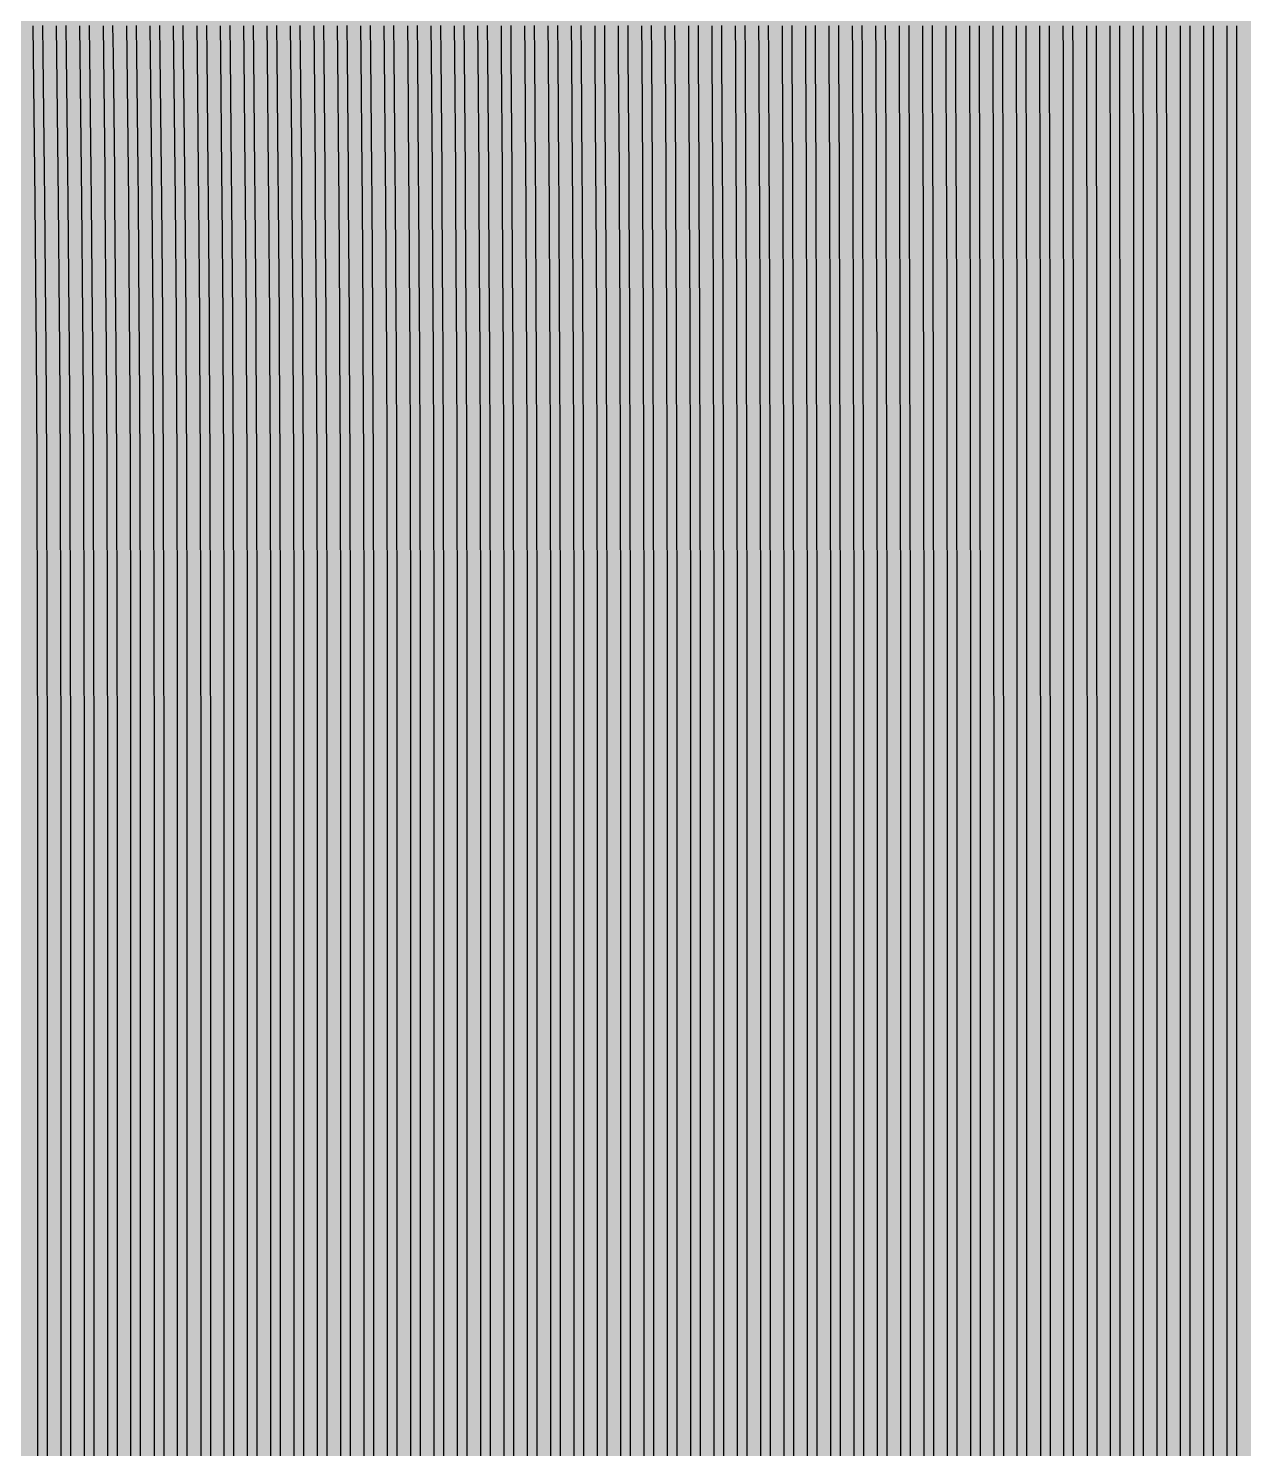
# Model space of a CAD drawing. Header units: metres. Extents: x -7220 to 10980, y -29667 to 1833.
# Drawn here: x 1619.9 to 1880.4, y -17853.1 to -17548.6 of the extents above; entities that cross this region are included whole.
import ezdxf

# ---------------------------------------------------------------- set-up
doc = ezdxf.new("R2010")
doc.units = ezdxf.units.M
doc.layers.add('Metal1', color=4, linetype='CONTINUOUS')
doc.layers.add('Polyimide', color=7, linetype='CONTINUOUS')

msp = doc.modelspace()

# ---------------------------------------------------------------- hatches: boundary and pattern name
at = {"layer": 'Polyimide'}
msp.add_hatch(color=7, dxfattribs=at).paths.add_polyline_path([(4099.45, -13861.55), (4142.64, -14152.77), (4214.18, -14438.35), (4313.36, -14715.55), (4439.24, -14981.69), (4590.59, -15234.21), (4765.97, -15470.68), (4963.68, -15688.82), (5181.82, -15886.53), (5418.29, -16061.91), (5670.81, -16213.26), (5936.95, -16339.14), (6214.15, -16438.32), (6499.73, -16509.85), (6790.95, -16553.05), (7085, -16567.5), (9980.38, -16567.5), (10058.79, -16571.35), (10136.45, -16582.87), (10212.6, -16601.95), (10286.52, -16628.4), (10357.49, -16661.96), (10424.83, -16702.32), (10487.89, -16749.09), (10546.06, -16801.81), (10598.78, -16859.98), (10645.55, -16923.04), (10685.91, -16990.38), (10719.48, -17061.35), (10745.93, -17135.27), (10765, -17211.43), (10776.52, -17289.08), (10780.38, -17367.5), (10780.38, -21957.3), (10741.61, -22012.91), (10705.97, -22070.59), (10673.58, -22130.14), (10644.53, -22191.39), (10618.92, -22254.16), (10596.82, -22318.25), (10578.3, -22383.46), (10563.41, -22449.6), (10552.21, -22516.46), (10544.72, -22583.84), (10540.97, -22651.53), (10540.97, -22719.32), (10544.72, -22787.01), (10552.21, -22854.38), (10563.41, -22921.24), (10578.3, -22987.38), (10596.82, -23052.6), (10618.92, -23116.68), (10644.53, -23179.45), (10673.58, -23240.71), (10705.97, -23300.26), (10741.61, -23357.93), (10780.38, -23413.54), (10780.38, -28667.5), (10776.52, -28745.91), (10765, -28823.57), (10745.93, -28899.73), (10719.48, -28973.65), (10685.91, -29044.62), (10645.55, -29111.96), (10598.78, -29175.01), (10546.06, -29233.19), (10487.89, -29285.91), (10424.83, -29332.68), (10357.49, -29373.04), (10286.52, -29406.6), (10212.6, -29433.05), (10136.45, -29452.13), (10058.79, -29463.65), (9980.38, -29467.5), (-6219.63, -29467.5), (-6298.04, -29463.65), (-6375.7, -29452.13), (-6451.85, -29433.05), (-6525.77, -29406.6), (-6596.74, -29373.04), (-6664.08, -29332.68), (-6727.14, -29285.91), (-6785.31, -29233.19), (-6838.03, -29175.01), (-6884.8, -29111.96), (-6925.16, -29044.62), (-6958.73, -28973.65), (-6985.18, -28899.73), (-7004.25, -28823.57), (-7015.77, -28745.91), (-7019.63, -28667.5), (-7019.63, -23426.32), (-6979.36, -23370.07), (-6942.33, -23311.63), (-6908.66, -23251.2), (-6878.45, -23188.96), (-6851.81, -23125.12), (-6828.81, -23059.88), (-6809.53, -22993.44), (-6794.04, -22926.02), (-6782.37, -22857.83), (-6774.57, -22789.09), (-6770.67, -22720.02), (-6770.67, -22650.84), (-6774.57, -22581.77), (-6782.37, -22513.03), (-6794.04, -22444.84), (-6809.53, -22377.42), (-6828.81, -22310.98), (-6851.81, -22245.74), (-6878.45, -22181.89), (-6908.66, -22119.66), (-6942.33, -22059.22), (-6979.36, -22000.79), (-7019.63, -21944.54), (-7019.63, -17367.5), (-7015.77, -17289.08), (-7004.25, -17211.43), (-6985.18, -17135.27), (-6958.73, -17061.35), (-6925.16, -16990.38), (-6884.8, -16923.04), (-6838.03, -16859.98), (-6785.31, -16801.81), (-6727.14, -16749.09), (-6664.08, -16702.32), (-6596.74, -16661.96), (-6525.77, -16628.4), (-6451.85, -16601.95), (-6375.7, -16582.87), (-6298.04, -16571.35), (-6219.63, -16567.5), (-3314, -16567.5), (-3019.95, -16553.05), (-2728.73, -16509.85), (-2443.15, -16438.32), (-2165.95, -16339.14), (-1899.81, -16213.26), (-1647.29, -16061.91), (-1410.82, -15886.53), (-1192.68, -15688.82), (-994.97, -15470.68), (-819.59, -15234.21), (-668.24, -14981.69), (-542.36, -14715.55), (-443.18, -14438.35), (-371.64, -14152.77), (-328.45, -13861.55), (-314, -13567.5), (-314, -13373.48), (-317.45, -13328.11), (-327.72, -13283.78), (-344.58, -13241.52), (-367.63, -13202.3), (-396.35, -13167.01), (-430.08, -13136.47), (-468.03, -13111.38), (-509.35, -13092.32), (-509.35, -13092.32), (-578.18, -13061.27), (-642.2, -13021.24), (-700.26, -12972.96), (-751.3, -12917.31), (-794.39, -12855.3), (-828.74, -12788.06), (-853.73, -12716.8), (-868.91, -12642.84), (-874, -12567.5), (-868.91, -12492.16), (-853.73, -12418.19), (-828.74, -12346.94), (-794.39, -12279.7), (-751.3, -12217.69), (-700.26, -12162.04), (-642.2, -12113.76), (-578.18, -12073.73), (-509.35, -12042.68), (-509.35, -12042.68), (-468.03, -12023.62), (-430.08, -11998.53), (-396.35, -11967.99), (-367.63, -11932.7), (-344.58, -11893.47), (-327.72, -11851.21), (-317.45, -11806.89), (-314, -11761.52), (-314, -11074.31), (-317.45, -11028.94), (-327.72, -10984.62), (-344.58, -10942.36), (-367.63, -10903.13), (-396.35, -10867.84), (-430.08, -10837.3), (-468.03, -10812.21), (-509.35, -10793.16), (-509.35, -10793.16), (-578.18, -10762.1), (-642.2, -10722.07), (-700.26, -10673.8), (-751.3, -10618.15), (-794.39, -10556.13), (-828.74, -10488.89), (-853.73, -10417.64), (-868.91, -10343.67), (-874, -10268.33), (-868.91, -10192.99), (-853.73, -10119.03), (-828.74, -10047.77), (-794.39, -9980.53), (-751.3, -9918.52), (-700.26, -9862.87), (-642.2, -9814.59), (-578.18, -9774.56), (-509.35, -9743.51), (-509.35, -9743.51), (-468.03, -9724.45), (-430.08, -9699.36), (-396.35, -9668.82), (-367.63, -9633.53), (-344.58, -9594.31), (-327.72, -9552.05), (-317.45, -9507.72), (-314, -9462.35), (-314, -8775.14), (-317.45, -8729.78), (-327.72, -8685.45), (-344.58, -8643.19), (-367.63, -8603.96), (-396.35, -8568.68), (-430.08, -8538.14), (-468.03, -8513.05), (-509.35, -8493.99), (-509.35, -8493.99), (-578.18, -8462.94), (-642.2, -8422.91), (-700.26, -8374.63), (-751.3, -8318.98), (-794.39, -8256.97), (-828.74, -8189.73), (-853.73, -8118.47), (-868.91, -8044.5), (-874, -7969.17), (-868.91, -7893.83), (-853.73, -7819.86), (-828.74, -7748.61), (-794.39, -7681.36), (-751.3, -7619.35), (-700.26, -7563.7), (-642.2, -7515.42), (-578.18, -7475.4), (-509.35, -7444.34), (-509.35, -7444.34), (-468.03, -7425.28), (-430.08, -7400.2), (-396.35, -7369.66), (-367.63, -7334.37), (-344.58, -7295.14), (-327.72, -7252.88), (-317.45, -7208.56), (-314, -7163.19), (-314, -6475.98), (-317.45, -6430.61), (-327.72, -6386.29), (-344.58, -6344.02), (-367.63, -6304.8), (-396.35, -6269.51), (-430.08, -6238.97), (-468.03, -6213.88), (-509.35, -6194.82), (-509.35, -6194.82), (-578.18, -6163.77), (-642.2, -6123.74), (-700.26, -6075.46), (-751.3, -6019.81), (-794.39, -5957.8), (-828.74, -5890.56), (-853.73, -5819.31), (-868.91, -5745.34), (-874, -5670), (-868.91, -5594.66), (-853.73, -5520.69), (-828.74, -5449.44), (-794.39, -5382.2), (-751.3, -5320.19), (-700.26, -5264.54), (-642.2, -5216.26), (-578.18, -5176.23), (-509.35, -5145.18), (-509.35, -5145.18), (-468.03, -5126.12), (-430.08, -5101.03), (-396.35, -5070.49), (-367.63, -5035.2), (-344.58, -4995.98), (-327.72, -4953.71), (-317.45, -4909.39), (-314, -4864.02), (-314, 380), (-314, 1532.5), (-269, 1532.5), (-268.78, 1525.63), (-268.1, 1518.79), (-266.98, 1512.02), (-265.42, 1505.32), (-263.43, 1498.75), (-261.01, 1492.32), (-258.17, 1486.06), (-254.93, 1480), (-251.3, 1474.17), (-247.3, 1468.58), (-242.94, 1463.27), (-238.25, 1458.25), (-233.23, 1453.56), (-227.92, 1449.2), (-222.33, 1445.2), (-216.5, 1441.57), (-210.44, 1438.33), (-204.18, 1435.49), (-197.75, 1433.07), (-191.18, 1431.08), (-184.48, 1429.52), (-177.71, 1428.4), (-170.87, 1427.72), (-164, 1427.5), (-157.13, 1427.72), (-150.29, 1428.4), (-143.52, 1429.52), (-136.82, 1431.08), (-130.25, 1433.07), (-123.82, 1435.49), (-117.56, 1438.33), (-111.5, 1441.57), (-105.67, 1445.2), (-100.08, 1449.2), (-94.77, 1453.56), (-89.75, 1458.25), (-85.06, 1463.27), (-80.7, 1468.58), (-76.7, 1474.17), (-73.07, 1480), (-69.83, 1486.06), (-66.99, 1492.32), (-64.57, 1498.75), (-62.58, 1505.32), (-61.02, 1512.02), (-59.9, 1518.79), (-59.22, 1525.63), (-59, 1532.5), (1786, 1532.5), (3835, 1532.5), (3835.21, 1539.04), (3835.86, 1545.55), (3836.92, 1552.01), (3838.41, 1558.38), (3840.31, 1564.64), (3842.61, 1570.77), (3845.31, 1576.73), (3848.4, 1582.5), (3851.85, 1588.06), (3855.66, 1593.38), (3859.82, 1598.43), (3864.29, 1603.21), (3869.07, 1607.68), (3874.12, 1611.84), (3879.44, 1615.65), (3885, 1619.1), (3890.77, 1622.19), (3896.73, 1624.89), (3902.86, 1627.19), (3909.12, 1629.09), (3915.49, 1630.58), (3921.95, 1631.64), (3928.46, 1632.29), (3935, 1632.5), (3941.54, 1632.29), (3948.05, 1631.64), (3954.51, 1630.58), (3960.88, 1629.09), (3967.14, 1627.19), (3973.27, 1624.89), (3979.23, 1622.19), (3985, 1619.1), (3990.56, 1615.65), (3995.88, 1611.84), (4000.93, 1607.68), (4005.71, 1603.21), (4010.18, 1598.43), (4014.34, 1593.38), (4018.15, 1588.06), (4021.6, 1582.5), (4024.69, 1576.73), (4027.39, 1570.77), (4029.69, 1564.64), (4031.59, 1558.38), (4033.08, 1552.01), (4034.14, 1545.55), (4034.79, 1539.04), (4035, 1532.5), (4085, 1532.5), (4085, 380), (4085, 330), (4085, -4864.02), (4088.45, -4909.39), (4098.72, -4953.71), (4115.58, -4995.98), (4138.63, -5035.2), (4167.35, -5070.49), (4201.08, -5101.03), (4239.03, -5126.12), (4280.35, -5145.18), (4280.35, -5145.18), (4349.18, -5176.23), (4413.2, -5216.26), (4471.26, -5264.54), (4522.3, -5320.19), (4565.39, -5382.2), (4599.74, -5449.44), (4624.73, -5520.69), (4639.91, -5594.66), (4645, -5670), (4639.91, -5745.34), (4624.73, -5819.31), (4599.74, -5890.56), (4565.39, -5957.8), (4522.3, -6019.81), (4471.26, -6075.46), (4413.2, -6123.74), (4349.18, -6163.77), (4280.35, -6194.82), (4239.03, -6213.88), (4201.08, -6238.97), (4167.35, -6269.51), (4138.63, -6304.8), (4115.58, -6344.02), (4098.72, -6386.29), (4088.45, -6430.61), (4085, -6475.98), (4085, -13567.5), (4099.45, -13861.55)])

# ---------------------------------------------------------------- linework, layer by layer
at = {"layer": 'Metal1'}
for points in [[(1621.87, -18191.69), (1621.87, -17704.18), (1621.86, -17679.19), (1621.85, -17672.94), (1621.77, -17647.95), (1621.75, -17641.71), (1621.6, -17616.72), (1621.55, -17610.47), (1621.33, -17585.48), (1621.26, -17579.23), (1620.97, -17554.24), (1620.88, -17547.99)], [(1622.88, -17547.96), (1622.97, -17554.21), (1623.26, -17579.21), (1623.33, -17585.46), (1623.55, -17610.45), (1623.6, -17616.7), (1623.75, -17641.7), (1623.77, -17647.95), (1623.85, -17672.94), (1623.86, -17679.19), (1623.87, -17704.18), (1623.87, -18191.69)], [(1626.88, -18191.69), (1626.88, -17704.18), (1626.86, -17679.19), (1626.85, -17672.94), (1626.77, -17647.95), (1626.75, -17641.71), (1626.6, -17616.72), (1626.56, -17610.47), (1626.34, -17585.48), (1626.27, -17579.23), (1625.98, -17554.24), (1625.9, -17547.99)], [(1627.9, -17547.96), (1627.98, -17554.21), (1628.27, -17579.21), (1628.34, -17585.46), (1628.56, -17610.45), (1628.6, -17616.7), (1628.75, -17641.7), (1628.77, -17647.95), (1628.85, -17672.94), (1628.86, -17679.19), (1628.88, -17704.18), (1628.88, -18191.69)], [(1631.87, -18191.69), (1631.87, -17704.18), (1631.86, -17679.19), (1631.85, -17672.94), (1631.78, -17647.95), (1631.75, -17641.71), (1631.61, -17616.72), (1631.56, -17610.47), (1631.35, -17585.48), (1631.28, -17579.23), (1631, -17554.24), (1630.92, -17547.99)], [(1632.92, -17547.96), (1633, -17554.21), (1633.28, -17579.21), (1633.35, -17585.46), (1633.56, -17610.45), (1633.61, -17616.7), (1633.75, -17641.7), (1633.78, -17647.95), (1633.85, -17672.94), (1633.86, -17679.19), (1633.87, -17704.18), (1633.87, -18191.69)], [(1636.88, -18191.69), (1636.88, -17704.18), (1636.86, -17679.19), (1636.85, -17672.94), (1636.78, -17647.95), (1636.75, -17641.71), (1636.61, -17616.71), (1636.57, -17610.47), (1636.36, -17585.48), (1636.3, -17579.23), (1636.02, -17554.24), (1635.94, -17547.99)], [(1637.94, -17547.97), (1638.02, -17554.22), (1638.3, -17579.21), (1638.36, -17585.46), (1638.57, -17610.45), (1638.61, -17616.7), (1638.75, -17641.7), (1638.78, -17647.95), (1638.85, -17672.94), (1638.86, -17679.19), (1638.88, -17704.18), (1638.88, -18191.69)], [(1641.87, -18191.69), (1641.87, -17704.18), (1641.86, -17679.19), (1641.85, -17672.94), (1641.78, -17647.95), (1641.76, -17641.71), (1641.62, -17616.71), (1641.58, -17610.47), (1641.38, -17585.48), (1641.32, -17579.23), (1641.05, -17554.24), (1640.97, -17547.99)], [(1642.97, -17547.97), (1643.05, -17554.22), (1643.32, -17579.21), (1643.38, -17585.46), (1643.58, -17610.45), (1643.62, -17616.7), (1643.76, -17641.7), (1643.78, -17647.95), (1643.85, -17672.94), (1643.86, -17679.19), (1643.87, -17704.18), (1643.87, -18191.69)], [(1646.88, -18191.69), (1646.88, -17704.18), (1646.86, -17679.19), (1646.85, -17672.94), (1646.78, -17647.95), (1646.76, -17641.71), (1646.63, -17616.71), (1646.59, -17610.47), (1646.39, -17585.48), (1646.33, -17579.23), (1646.06, -17554.24), (1645.99, -17547.99)], [(1647.99, -17547.97), (1648.06, -17554.22), (1648.33, -17579.21), (1648.39, -17585.46), (1648.59, -17610.45), (1648.63, -17616.7), (1648.76, -17641.7), (1648.78, -17647.95), (1648.85, -17672.94), (1648.86, -17679.19), (1648.88, -17704.18), (1648.88, -18191.69)], [(1651.87, -18191.69), (1651.87, -17704.18), (1651.86, -17679.19), (1651.85, -17672.94), (1651.79, -17647.95), (1651.76, -17641.71), (1651.63, -17616.71), (1651.59, -17610.47), (1651.4, -17585.48), (1651.34, -17579.23), (1651.08, -17554.24), (1651.01, -17547.99)], [(1653.01, -17547.97), (1653.08, -17554.22), (1653.34, -17579.21), (1653.4, -17585.46), (1653.59, -17610.45), (1653.63, -17616.7), (1653.76, -17641.7), (1653.79, -17647.95), (1653.85, -17672.94), (1653.86, -17679.19), (1653.87, -17704.18), (1653.87, -18191.69)], [(1656.88, -18191.69), (1656.88, -17704.18), (1656.86, -17679.19), (1656.85, -17672.94), (1656.79, -17647.95), (1656.76, -17641.71), (1656.64, -17616.71), (1656.6, -17610.47), (1656.41, -17585.48), (1656.35, -17579.23), (1656.1, -17554.24), (1656.02, -17547.99)], [(1658.02, -17547.97), (1658.1, -17554.22), (1658.35, -17579.21), (1658.41, -17585.46), (1658.6, -17610.45), (1658.64, -17616.7), (1658.76, -17641.7), (1658.79, -17647.95), (1658.85, -17672.94), (1658.86, -17679.19), (1658.88, -17704.18), (1658.88, -18191.69)], [(1661.87, -18191.69), (1661.87, -17704.18), (1661.86, -17679.19), (1661.85, -17672.94), (1661.79, -17647.95), (1661.77, -17641.71), (1661.64, -17616.71), (1661.6, -17610.47), (1661.42, -17585.48), (1661.36, -17579.23), (1661.11, -17554.24), (1661.04, -17547.99)], [(1663.04, -17547.97), (1663.11, -17554.22), (1663.36, -17579.21), (1663.42, -17585.46), (1663.6, -17610.45), (1663.64, -17616.7), (1663.77, -17641.7), (1663.79, -17647.95), (1663.85, -17672.94), (1663.86, -17679.19), (1663.87, -17704.18), (1663.87, -18191.69)], [(1666.88, -18191.69), (1666.88, -17704.18), (1666.86, -17679.19), (1666.85, -17672.94), (1666.79, -17647.95), (1666.77, -17641.71), (1666.65, -17616.71), (1666.61, -17610.47), (1666.43, -17585.48), (1666.37, -17579.23), (1666.13, -17554.24), (1666.06, -17547.99)], [(1668.06, -17547.97), (1668.13, -17554.22), (1668.37, -17579.21), (1668.43, -17585.46), (1668.61, -17610.45), (1668.65, -17616.7), (1668.77, -17641.7), (1668.79, -17647.95), (1668.85, -17672.94), (1668.86, -17679.19), (1668.88, -17704.18), (1668.88, -18191.69)], [(1671.88, -18191.69), (1671.88, -17704.18), (1671.86, -17679.19), (1671.85, -17672.94), (1671.79, -17647.95), (1671.77, -17641.71), (1671.65, -17616.71), (1671.61, -17610.47), (1671.44, -17585.48), (1671.38, -17579.23), (1671.14, -17554.24), (1671.08, -17547.99)], [(1673.08, -17547.97), (1673.14, -17554.22), (1673.38, -17579.21), (1673.44, -17585.46), (1673.61, -17610.45), (1673.65, -17616.7), (1673.77, -17641.7), (1673.79, -17647.95), (1673.85, -17672.94), (1673.86, -17679.19), (1673.88, -17704.18), (1673.88, -18191.69)], [(1676.87, -18191.69), (1676.87, -17704.18), (1676.86, -17679.19), (1676.85, -17672.94), (1676.79, -17647.95), (1676.77, -17641.71), (1676.66, -17616.71), (1676.62, -17610.47), (1676.44, -17585.48), (1676.39, -17579.23), (1676.16, -17554.24), (1676.09, -17547.99)], [(1678.09, -17547.97), (1678.16, -17554.22), (1678.39, -17579.21), (1678.44, -17585.46), (1678.62, -17610.45), (1678.66, -17616.7), (1678.77, -17641.7), (1678.79, -17647.95), (1678.85, -17672.94), (1678.86, -17679.19), (1678.87, -17704.18), (1678.87, -18191.69)], [(1681.88, -18191.69), (1681.88, -17704.18), (1681.86, -17679.19), (1681.85, -17672.94), (1681.8, -17647.95), (1681.78, -17641.71), (1681.66, -17616.71), (1681.63, -17610.47), (1681.45, -17585.48), (1681.4, -17579.23), (1681.18, -17554.24), (1681.11, -17547.99)], [(1683.11, -17547.97), (1683.18, -17554.22), (1683.4, -17579.21), (1683.45, -17585.46), (1683.63, -17610.45), (1683.66, -17616.7), (1683.78, -17641.7), (1683.8, -17647.95), (1683.85, -17672.94), (1683.86, -17679.19), (1683.88, -17704.18), (1683.88, -18191.69)], [(1686.88, -18191.69), (1686.88, -17704.18), (1686.86, -17679.19), (1686.85, -17672.94), (1686.8, -17647.95), (1686.78, -17641.71), (1686.67, -17616.71), (1686.63, -17610.47), (1686.46, -17585.48), (1686.42, -17579.23), (1686.19, -17554.24), (1686.13, -17547.99)], [(1688.13, -17547.97), (1688.19, -17554.22), (1688.42, -17579.21), (1688.46, -17585.46), (1688.63, -17610.45), (1688.67, -17616.7), (1688.78, -17641.7), (1688.8, -17647.95), (1688.85, -17672.94), (1688.86, -17679.19), (1688.88, -17704.18), (1688.88, -18191.69)], [(1691.88, -18191.69), (1691.88, -17704.18), (1691.86, -17679.19), (1691.85, -17672.94), (1691.8, -17647.95), (1691.78, -17641.71), (1691.67, -17616.71), (1691.64, -17610.47), (1691.47, -17585.47), (1691.43, -17579.23), (1691.21, -17554.24), (1691.15, -17547.99)], [(1693.15, -17547.97), (1693.21, -17554.22), (1693.43, -17579.21), (1693.47, -17585.46), (1693.64, -17610.45), (1693.67, -17616.7), (1693.78, -17641.7), (1693.8, -17647.95), (1693.85, -17672.94), (1693.86, -17679.19), (1693.88, -17704.18), (1693.88, -18191.69)], [(1696.87, -18191.69), (1696.87, -17704.18), (1696.86, -17679.19), (1696.86, -17672.94), (1696.8, -17647.95), (1696.78, -17641.7), (1696.68, -17616.71), (1696.65, -17610.47), (1696.49, -17585.47), (1696.44, -17579.23), (1696.23, -17554.24), (1696.17, -17547.99)], [(1698.17, -17547.97), (1698.23, -17554.22), (1698.44, -17579.21), (1698.49, -17585.46), (1698.65, -17610.45), (1698.68, -17616.7), (1698.78, -17641.7), (1698.8, -17647.95), (1698.86, -17672.94), (1698.86, -17679.19), (1698.87, -17704.18), (1698.87, -18191.69)], [(1701.88, -18191.69), (1701.88, -17704.18), (1701.86, -17679.19), (1701.86, -17672.94), (1701.81, -17647.95), (1701.79, -17641.7), (1701.69, -17616.71), (1701.65, -17610.47), (1701.5, -17585.47), (1701.46, -17579.23), (1701.26, -17554.24), (1701.2, -17547.99)], [(1703.2, -17547.97), (1703.26, -17554.22), (1703.46, -17579.21), (1703.5, -17585.46), (1703.65, -17610.45), (1703.69, -17616.7), (1703.79, -17641.7), (1703.81, -17647.95), (1703.86, -17672.94), (1703.86, -17679.19), (1703.88, -17704.18), (1703.88, -18191.69)], [(1706.87, -18191.69), (1706.87, -17704.18), (1706.86, -17679.19), (1706.86, -17672.94), (1706.81, -17647.95), (1706.79, -17641.7), (1706.69, -17616.71), (1706.66, -17610.47), (1706.51, -17585.47), (1706.47, -17579.23), (1706.27, -17554.24), (1706.22, -17547.99)], [(1708.22, -17547.97), (1708.27, -17554.22), (1708.47, -17579.21), (1708.51, -17585.46), (1708.66, -17610.45), (1708.69, -17616.7), (1708.79, -17641.7), (1708.81, -17647.95), (1708.86, -17672.94), (1708.86, -17679.19), (1708.87, -17704.18), (1708.87, -18191.69)], [(1711.88, -18191.69), (1711.88, -17704.18), (1711.86, -17679.19), (1711.86, -17672.94), (1711.81, -17647.95), (1711.79, -17641.7), (1711.7, -17616.71), (1711.67, -17610.47), (1711.52, -17585.47), (1711.48, -17579.23), (1711.29, -17554.23), (1711.24, -17547.99)], [(1713.24, -17547.97), (1713.29, -17554.22), (1713.48, -17579.21), (1713.52, -17585.46), (1713.67, -17610.46), (1713.7, -17616.7), (1713.79, -17641.7), (1713.81, -17647.95), (1713.86, -17672.94), (1713.86, -17679.19), (1713.88, -17704.18), (1713.88, -18191.69)], [(1716.87, -18191.69), (1716.87, -17704.18), (1716.86, -17679.19), (1716.86, -17672.94), (1716.81, -17647.95), (1716.79, -17641.7), (1716.7, -17616.71), (1716.67, -17610.47), (1716.53, -17585.47), (1716.49, -17579.23), (1716.31, -17554.23), (1716.25, -17547.99)], [(1718.25, -17547.97), (1718.31, -17554.22), (1718.49, -17579.21), (1718.53, -17585.46), (1718.67, -17610.46), (1718.7, -17616.7), (1718.79, -17641.7), (1718.81, -17647.95), (1718.86, -17672.94), (1718.86, -17679.19), (1718.87, -17704.18), (1718.87, -18191.69)], [(1721.88, -18191.69), (1721.88, -17704.18), (1721.86, -17679.19), (1721.86, -17672.94), (1721.81, -17647.95), (1721.8, -17641.7), (1721.71, -17616.71), (1721.68, -17610.47), (1721.54, -17585.47), (1721.5, -17579.23), (1721.32, -17554.23), (1721.27, -17547.99)], [(1723.27, -17547.97), (1723.32, -17554.22), (1723.5, -17579.21), (1723.54, -17585.46), (1723.68, -17610.46), (1723.71, -17616.7), (1723.8, -17641.7), (1723.81, -17647.95), (1723.86, -17672.94), (1723.86, -17679.19), (1723.88, -17704.18), (1723.88, -18191.69)], [(1726.87, -18191.69), (1726.87, -17704.18), (1726.86, -17679.19), (1726.86, -17672.94), (1726.81, -17647.95), (1726.8, -17641.7), (1726.71, -17616.71), (1726.68, -17610.47), (1726.55, -17585.47), (1726.51, -17579.23), (1726.34, -17554.23), (1726.29, -17547.99)], [(1728.29, -17547.97), (1728.34, -17554.22), (1728.51, -17579.21), (1728.55, -17585.46), (1728.68, -17610.46), (1728.71, -17616.7), (1728.8, -17641.7), (1728.81, -17647.95), (1728.86, -17672.94), (1728.86, -17679.19), (1728.87, -17704.18), (1728.87, -18191.69)], [(1731.88, -18191.69), (1731.88, -17704.18), (1731.86, -17679.19), (1731.86, -17672.94), (1731.82, -17647.95), (1731.8, -17641.7), (1731.72, -17616.71), (1731.69, -17610.46), (1731.56, -17585.47), (1731.52, -17579.23), (1731.35, -17554.23), (1731.31, -17547.99)], [(1733.31, -17547.97), (1733.35, -17554.22), (1733.52, -17579.21), (1733.56, -17585.46), (1733.69, -17610.46), (1733.72, -17616.7), (1733.8, -17641.7), (1733.82, -17647.95), (1733.86, -17672.94), (1733.86, -17679.19), (1733.88, -17704.18), (1733.88, -18191.69)], [(1736.87, -18191.69), (1736.87, -17704.18), (1736.86, -17679.19), (1736.86, -17672.94), (1736.82, -17647.95), (1736.8, -17641.7), (1736.72, -17616.71), (1736.69, -17610.46), (1736.57, -17585.47), (1736.54, -17579.23), (1736.37, -17554.23), (1736.32, -17547.99)], [(1738.32, -17547.97), (1738.37, -17554.22), (1738.54, -17579.21), (1738.57, -17585.46), (1738.69, -17610.46), (1738.72, -17616.7), (1738.8, -17641.7), (1738.82, -17647.95), (1738.86, -17672.94), (1738.86, -17679.19), (1738.87, -17704.18), (1738.87, -18191.69)], [(1741.88, -18191.69), (1741.88, -17704.18), (1741.87, -17679.19), (1741.86, -17672.94), (1741.82, -17647.95), (1741.81, -17641.7), (1741.73, -17616.71), (1741.7, -17610.46), (1741.58, -17585.47), (1741.55, -17579.23), (1741.39, -17554.23), (1741.34, -17547.99)], [(1743.34, -17547.97), (1743.39, -17554.22), (1743.55, -17579.21), (1743.58, -17585.46), (1743.7, -17610.46), (1743.73, -17616.7), (1743.81, -17641.7), (1743.82, -17647.95), (1743.86, -17672.94), (1743.87, -17679.19), (1743.88, -17704.18), (1743.88, -18191.69)], [(1746.87, -18191.69), (1746.87, -17704.18), (1746.87, -17679.19), (1746.86, -17672.94), (1746.82, -17647.95), (1746.81, -17641.7), (1746.73, -17616.71), (1746.71, -17610.46), (1746.59, -17585.47), (1746.56, -17579.23), (1746.4, -17554.23), (1746.36, -17547.99)], [(1748.36, -17547.97), (1748.4, -17554.22), (1748.56, -17579.21), (1748.59, -17585.46), (1748.71, -17610.46), (1748.73, -17616.71), (1748.81, -17641.7), (1748.82, -17647.95), (1748.86, -17672.94), (1748.87, -17679.19), (1748.87, -17704.18), (1748.87, -18191.69)], [(1751.88, -18191.69), (1751.88, -17704.18), (1751.87, -17679.19), (1751.86, -17672.94), (1751.82, -17647.95), (1751.81, -17641.7), (1751.74, -17616.71), (1751.71, -17610.46), (1751.6, -17585.47), (1751.57, -17579.22), (1751.42, -17554.23), (1751.38, -17547.99)], [(1753.38, -17547.97), (1753.42, -17554.22), (1753.57, -17579.21), (1753.6, -17585.46), (1753.71, -17610.46), (1753.74, -17616.71), (1753.81, -17641.7), (1753.82, -17647.95), (1753.86, -17672.94), (1753.87, -17679.19), (1753.88, -17704.18), (1753.88, -18191.69)], [(1756.87, -18191.69), (1756.87, -17704.18), (1756.87, -17679.19), (1756.86, -17672.94), (1756.83, -17647.95), (1756.81, -17641.7), (1756.74, -17616.71), (1756.72, -17610.46), (1756.61, -17585.47), (1756.58, -17579.22), (1756.44, -17554.23), (1756.4, -17547.99)], [(1758.4, -17547.97), (1758.44, -17554.22), (1758.58, -17579.21), (1758.61, -17585.46), (1758.72, -17610.46), (1758.74, -17616.71), (1758.81, -17641.7), (1758.83, -17647.95), (1758.86, -17672.94), (1758.87, -17679.19), (1758.87, -17704.18), (1758.87, -18191.69)], [(1761.88, -18191.69), (1761.88, -17704.18), (1761.87, -17679.19), (1761.86, -17672.94), (1761.83, -17647.95), (1761.82, -17641.7), (1761.75, -17616.71), (1761.73, -17610.46), (1761.63, -17585.47), (1761.6, -17579.22), (1761.47, -17554.23), (1761.43, -17547.98)], [(1763.43, -17547.97), (1763.47, -17554.22), (1763.6, -17579.21), (1763.63, -17585.46), (1763.73, -17610.46), (1763.75, -17616.71), (1763.82, -17641.7), (1763.83, -17647.95), (1763.86, -17672.94), (1763.87, -17679.19), (1763.88, -17704.18), (1763.88, -18191.69)], [(1766.87, -18191.69), (1766.87, -17704.18), (1766.87, -17679.19), (1766.86, -17672.94), (1766.83, -17647.95), (1766.82, -17641.7), (1766.76, -17616.71), (1766.74, -17610.46), (1766.64, -17585.47), (1766.61, -17579.22), (1766.48, -17554.23), (1766.45, -17547.98)], [(1768.45, -17547.97), (1768.48, -17554.22), (1768.61, -17579.21), (1768.64, -17585.46), (1768.74, -17610.46), (1768.76, -17616.71), (1768.82, -17641.7), (1768.83, -17647.95), (1768.86, -17672.94), (1768.87, -17679.19), (1768.87, -17704.18), (1768.87, -18191.69)], [(1771.88, -18191.69), (1771.88, -17704.18), (1771.87, -17679.19), (1771.86, -17672.94), (1771.83, -17647.95), (1771.82, -17641.7), (1771.76, -17616.71), (1771.74, -17610.46), (1771.65, -17585.47), (1771.62, -17579.22), (1771.5, -17554.23), (1771.47, -17547.98)], [(1773.47, -17547.97), (1773.5, -17554.22), (1773.62, -17579.21), (1773.65, -17585.46), (1773.74, -17610.46), (1773.76, -17616.71), (1773.82, -17641.7), (1773.83, -17647.95), (1773.86, -17672.94), (1773.87, -17679.19), (1773.88, -17704.18), (1773.88, -18191.69)], [(1776.87, -18191.69), (1776.87, -17704.18), (1776.87, -17679.19), (1776.86, -17672.94), (1776.83, -17647.95), (1776.82, -17641.7), (1776.77, -17616.71), (1776.75, -17610.46), (1776.66, -17585.47), (1776.63, -17579.22), (1776.52, -17554.23), (1776.48, -17547.98)], [(1778.48, -17547.97), (1778.52, -17554.22), (1778.63, -17579.22), (1778.66, -17585.46), (1778.75, -17610.46), (1778.77, -17616.71), (1778.82, -17641.7), (1778.83, -17647.95), (1778.86, -17672.94), (1778.87, -17679.19), (1778.87, -17704.18), (1778.87, -18191.69)], [(1781.88, -18191.69), (1781.88, -17704.18), (1781.87, -17679.19), (1781.86, -17672.94), (1781.84, -17647.95), (1781.83, -17641.7), (1781.77, -17616.71), (1781.75, -17610.46), (1781.67, -17585.47), (1781.64, -17579.22), (1781.53, -17554.23), (1781.5, -17547.98)], [(1783.5, -17547.97), (1783.53, -17554.22), (1783.64, -17579.22), (1783.67, -17585.46), (1783.75, -17610.46), (1783.77, -17616.71), (1783.83, -17641.7), (1783.84, -17647.95), (1783.86, -17672.94), (1783.87, -17679.19), (1783.88, -17704.18), (1783.88, -18191.69)], [(1786.87, -18191.69), (1786.87, -17704.18), (1786.87, -17679.19), (1786.86, -17672.94), (1786.84, -17647.95), (1786.83, -17641.7), (1786.78, -17616.71), (1786.76, -17610.46), (1786.68, -17585.47), (1786.66, -17579.22), (1786.55, -17554.23), (1786.52, -17547.98)], [(1788.52, -17547.97), (1788.55, -17554.22), (1788.66, -17579.22), (1788.68, -17585.46), (1788.76, -17610.46), (1788.78, -17616.71), (1788.83, -17641.7), (1788.84, -17647.95), (1788.86, -17672.94), (1788.87, -17679.19), (1788.87, -17704.18), (1788.87, -18191.69)], [(1791.88, -18191.69), (1791.88, -17704.18), (1791.87, -17679.19), (1791.87, -17672.94), (1791.84, -17647.95), (1791.83, -17641.7), (1791.78, -17616.71), (1791.76, -17610.46), (1791.69, -17585.47), (1791.67, -17579.22), (1791.56, -17554.23), (1791.54, -17547.98)], [(1793.54, -17547.97), (1793.56, -17554.22), (1793.67, -17579.22), (1793.69, -17585.46), (1793.76, -17610.46), (1793.78, -17616.71), (1793.83, -17641.7), (1793.84, -17647.95), (1793.87, -17672.94), (1793.87, -17679.19), (1793.88, -17704.18), (1793.88, -18191.69)], [(1796.88, -18191.69), (1796.88, -17704.18), (1796.87, -17679.19), (1796.87, -17672.94), (1796.84, -17647.95), (1796.83, -17641.7), (1796.78, -17616.71), (1796.77, -17610.46), (1796.7, -17585.47), (1796.68, -17579.22), (1796.58, -17554.23), (1796.55, -17547.98)], [(1798.55, -17547.97), (1798.58, -17554.22), (1798.68, -17579.22), (1798.7, -17585.46), (1798.77, -17610.46), (1798.78, -17616.71), (1798.83, -17641.7), (1798.84, -17647.95), (1798.87, -17672.94), (1798.87, -17679.19), (1798.88, -17704.18), (1798.88, -18191.69)], [(1801.88, -18191.69), (1801.88, -17704.18), (1801.87, -17679.19), (1801.87, -17672.94), (1801.84, -17647.95), (1801.84, -17641.7), (1801.79, -17616.71), (1801.78, -17610.46), (1801.71, -17585.47), (1801.69, -17579.22), (1801.6, -17554.23), (1801.57, -17547.98)], [(1803.57, -17547.97), (1803.6, -17554.22), (1803.69, -17579.22), (1803.71, -17585.46), (1803.78, -17610.46), (1803.79, -17616.71), (1803.84, -17641.7), (1803.84, -17647.95), (1803.87, -17672.94), (1803.87, -17679.19), (1803.88, -17704.18), (1803.88, -18191.69)], [(1806.88, -18191.69), (1806.88, -17704.18), (1806.87, -17679.19), (1806.87, -17672.94), (1806.85, -17647.95), (1806.84, -17641.7), (1806.79, -17616.71), (1806.78, -17610.46), (1806.72, -17585.47), (1806.7, -17579.22), (1806.61, -17554.23), (1806.59, -17547.98)], [(1808.59, -17547.97), (1808.61, -17554.22), (1808.7, -17579.22), (1808.72, -17585.46), (1808.78, -17610.46), (1808.79, -17616.71), (1808.84, -17641.7), (1808.85, -17647.95), (1808.87, -17672.94), (1808.87, -17679.19), (1808.88, -17704.18), (1808.88, -18191.69)], [(1811.88, -18191.69), (1811.88, -17704.18), (1811.87, -17679.19), (1811.87, -17672.94), (1811.85, -17647.95), (1811.84, -17641.7), (1811.8, -17616.71), (1811.79, -17610.46), (1811.73, -17585.47), (1811.71, -17579.22), (1811.63, -17554.23), (1811.61, -17547.98)], [(1813.61, -17547.97), (1813.63, -17554.22), (1813.71, -17579.22), (1813.73, -17585.46), (1813.79, -17610.46), (1813.8, -17616.71), (1813.84, -17641.7), (1813.85, -17647.95), (1813.87, -17672.94), (1813.87, -17679.19), (1813.88, -17704.18), (1813.88, -18191.69)], [(1816.88, -18191.69), (1816.88, -17704.18), (1816.87, -17679.19), (1816.87, -17672.94), (1816.85, -17647.95), (1816.84, -17641.7), (1816.81, -17616.71), (1816.8, -17610.46), (1816.74, -17585.47), (1816.72, -17579.22), (1816.65, -17554.23), (1816.63, -17547.98)], [(1818.63, -17547.98), (1818.65, -17554.22), (1818.72, -17579.22), (1818.74, -17585.47), (1818.8, -17610.46), (1818.81, -17616.71), (1818.84, -17641.7), (1818.85, -17647.95), (1818.87, -17672.94), (1818.87, -17679.19), (1818.88, -17704.18), (1818.88, -18191.69)], [(1821.87, -18191.69), (1821.87, -17704.18), (1821.87, -17679.19), (1821.87, -17672.94), (1821.85, -17647.95), (1821.85, -17641.7), (1821.81, -17616.71), (1821.8, -17610.46), (1821.76, -17585.47), (1821.74, -17579.22), (1821.68, -17554.23), (1821.66, -17547.98)], [(1823.66, -17547.98), (1823.68, -17554.22), (1823.74, -17579.22), (1823.76, -17585.47), (1823.8, -17610.46), (1823.81, -17616.71), (1823.85, -17641.7), (1823.85, -17647.95), (1823.87, -17672.94), (1823.87, -17679.19), (1823.87, -17704.18), (1823.87, -18191.69)], [(1826.88, -18191.69), (1826.88, -17704.18), (1826.87, -17679.19), (1826.87, -17672.94), (1826.85, -17647.95), (1826.85, -17641.7), (1826.82, -17616.71), (1826.81, -17610.46), (1826.77, -17585.47), (1826.75, -17579.22), (1826.69, -17554.23), (1826.68, -17547.98)], [(1828.68, -17547.98), (1828.69, -17554.22), (1828.75, -17579.22), (1828.77, -17585.47), (1828.81, -17610.46), (1828.82, -17616.71), (1828.85, -17641.7), (1828.85, -17647.95), (1828.87, -17672.94), (1828.87, -17679.19), (1828.88, -17704.18), (1828.88, -18191.69)], [(1831.87, -18191.69), (1831.87, -17704.18), (1831.87, -17679.19), (1831.87, -17672.94), (1831.86, -17647.95), (1831.85, -17641.7), (1831.82, -17616.71), (1831.82, -17610.46), (1831.78, -17585.47), (1831.76, -17579.22), (1831.71, -17554.23), (1831.7, -17547.98)], [(1833.7, -17547.98), (1833.71, -17554.22), (1833.76, -17579.22), (1833.78, -17585.47), (1833.82, -17610.46), (1833.82, -17616.71), (1833.85, -17641.7), (1833.86, -17647.95), (1833.87, -17672.94), (1833.87, -17679.19), (1833.87, -17704.18), (1833.87, -18191.69)], [(1836.88, -18191.69), (1836.88, -17704.18), (1836.87, -17679.19), (1836.87, -17672.94), (1836.86, -17647.95), (1836.85, -17641.7), (1836.83, -17616.71), (1836.82, -17610.46), (1836.79, -17585.47), (1836.77, -17579.22), (1836.73, -17554.23), (1836.71, -17547.98)], [(1838.71, -17547.98), (1838.73, -17554.22), (1838.77, -17579.22), (1838.79, -17585.47), (1838.82, -17610.46), (1838.83, -17616.71), (1838.85, -17641.7), (1838.86, -17647.95), (1838.87, -17672.94), (1838.87, -17679.19), (1838.88, -17704.18), (1838.88, -18191.69)], [(1841.87, -18191.69), (1841.87, -17704.18), (1841.87, -17679.19), (1841.87, -17672.94), (1841.86, -17647.95), (1841.86, -17641.7), (1841.83, -17616.71), (1841.83, -17610.46), (1841.8, -17585.47), (1841.79, -17579.22), (1841.74, -17554.23), (1841.73, -17547.98)], [(1843.73, -17547.98), (1843.74, -17554.22), (1843.79, -17579.22), (1843.8, -17585.47), (1843.83, -17610.46), (1843.83, -17616.71), (1843.86, -17641.7), (1843.86, -17647.95), (1843.87, -17672.94), (1843.87, -17679.19), (1843.87, -17704.18), (1843.87, -18191.69)], [(1846.88, -18191.69), (1846.88, -17704.18), (1846.87, -17679.19), (1846.87, -17672.94), (1846.86, -17647.95), (1846.86, -17641.7), (1846.84, -17616.71), (1846.83, -17610.46), (1846.81, -17585.47), (1846.8, -17579.22), (1846.76, -17554.23), (1846.75, -17547.98)], [(1848.75, -17547.98), (1848.76, -17554.23), (1848.8, -17579.22), (1848.81, -17585.47), (1848.83, -17610.46), (1848.84, -17616.71), (1848.86, -17641.7), (1848.86, -17647.95), (1848.87, -17672.94), (1848.87, -17679.19), (1848.88, -17704.18), (1848.88, -18191.69)], [(1851.87, -18191.69), (1851.87, -17704.18), (1851.87, -17679.19), (1851.87, -17672.94), (1851.86, -17647.95), (1851.86, -17641.7), (1851.84, -17616.71), (1851.84, -17610.46), (1851.81, -17585.47), (1851.81, -17579.22), (1851.77, -17554.23), (1851.77, -17547.98)], [(1853.77, -17547.98), (1853.77, -17554.23), (1853.81, -17579.22), (1853.81, -17585.47), (1853.84, -17610.46), (1853.84, -17616.71), (1853.86, -17641.7), (1853.86, -17647.95), (1853.87, -17672.94), (1853.87, -17679.19), (1853.87, -17704.18), (1853.87, -18191.69)], [(1856.88, -18191.69), (1856.88, -17704.18), (1856.87, -17679.19), (1856.87, -17672.94), (1856.87, -17647.95), (1856.86, -17641.7), (1856.85, -17616.71), (1856.85, -17610.46), (1856.82, -17585.47), (1856.82, -17579.22), (1856.79, -17554.23), (1856.78, -17547.98)], [(1858.78, -17547.98), (1858.79, -17554.23), (1858.82, -17579.22), (1858.82, -17585.47), (1858.85, -17610.46), (1858.85, -17616.71), (1858.86, -17641.7), (1858.87, -17647.95), (1858.87, -17672.94), (1858.87, -17679.19), (1858.88, -17704.18), (1858.88, -18191.69)], [(1861.87, -18191.69), (1861.87, -17704.18), (1861.87, -17679.19), (1861.87, -17672.94), (1861.87, -17647.95), (1861.87, -17641.7), (1861.85, -17616.71), (1861.85, -17610.46), (1861.83, -17585.47), (1861.83, -17579.22), (1861.81, -17554.23), (1861.8, -17547.98)], [(1863.8, -17547.98), (1863.81, -17554.23), (1863.83, -17579.22), (1863.83, -17585.47), (1863.85, -17610.46), (1863.85, -17616.71), (1863.87, -17641.7), (1863.87, -17647.95), (1863.87, -17672.94), (1863.87, -17679.19), (1863.87, -17704.18), (1863.87, -18191.69)], [(1866.88, -18191.69), (1866.88, -17704.18), (1866.87, -17679.19), (1866.87, -17672.94), (1866.87, -17647.95), (1866.87, -17641.7), (1866.86, -17616.71), (1866.86, -17610.46), (1866.84, -17585.47), (1866.84, -17579.22), (1866.82, -17554.23), (1866.82, -17547.98)], [(1868.82, -17547.98), (1868.82, -17554.23), (1868.84, -17579.22), (1868.84, -17585.47), (1868.86, -17610.46), (1868.86, -17616.71), (1868.87, -17641.7), (1868.87, -17647.95), (1868.87, -17672.94), (1868.87, -17679.19), (1868.88, -17704.18), (1868.88, -18191.69)], [(1871.87, -18191.69), (1871.87, -17704.18), (1871.87, -17679.19), (1871.87, -17672.94), (1871.87, -17647.95), (1871.87, -17641.7), (1871.86, -17616.71), (1871.86, -17610.46), (1871.85, -17585.47), (1871.85, -17579.22), (1871.84, -17554.23), (1871.84, -17547.98)], [(1873.84, -17547.98), (1873.84, -17554.23), (1873.85, -17579.22), (1873.85, -17585.47), (1873.86, -17610.46), (1873.86, -17616.71), (1873.87, -17641.7), (1873.87, -17647.95), (1873.87, -17672.94), (1873.87, -17679.19), (1873.87, -17704.18), (1873.87, -18191.69)], [(1876.88, -18191.69), (1876.88, -17704.18), (1876.87, -17679.19), (1876.87, -17672.94), (1876.87, -17647.95), (1876.87, -17641.7), (1876.87, -17616.71), (1876.87, -17610.46), (1876.87, -17585.47), (1876.87, -17579.22), (1876.86, -17554.23), (1876.86, -17547.98)], [(1878.86, -17547.98), (1878.86, -17554.23), (1878.87, -17579.22), (1878.87, -17585.47), (1878.87, -17610.46), (1878.87, -17616.71), (1878.87, -17641.7), (1878.87, -17647.95), (1878.87, -17672.94), (1878.87, -17679.19), (1878.88, -17704.18), (1878.88, -18191.69)]]:
    msp.add_lwpolyline(points, dxfattribs=at)

doc.saveas('drawing.dxf')
